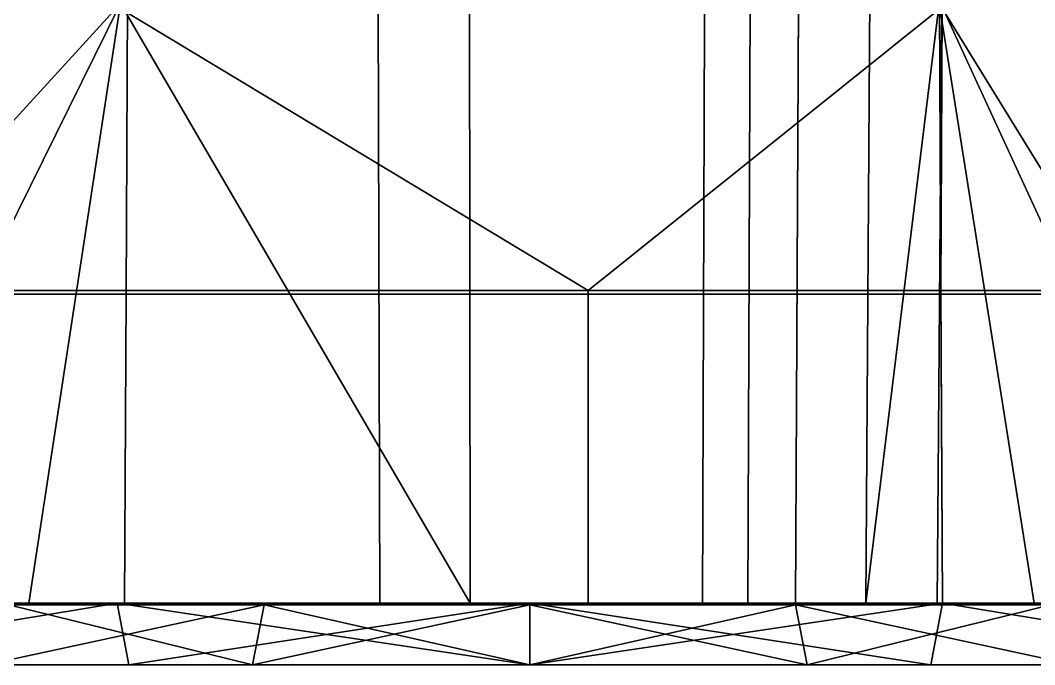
# Model space of a CAD drawing. Extents: x -17.6 to 17.7, y -17.9 to 0.1.
# Drawn here: x -4.24 to 4.23, y -17.87 to -12.49 of the extents above; entities that cross this region are included whole.
import ezdxf

# ---------------------------------------------------------------- set-up
doc = ezdxf.new("R2010")
doc.units = 0
doc.header["$MEASUREMENT"] = 0
doc.layers.add('IGES LEVEL 1', color=255, linetype='CONTINUOUS')

msp = doc.modelspace()

# ---------------------------------------------------------------- linework, layer by layer
at = {"layer": 'IGES LEVEL 1'}
for points in [[(-0.4956, -6.8157, -10.3765), (-0.4835, -17.355, -10.6522), (-3.3998, -12.355, -11.0295)], [(1.4894, -6.8157, -10.4592), (1.4545, -17.355, -10.733), (-0.4835, -17.355, -10.6522), (-0.4956, -6.8157, -10.3765)], [(2.2839, -6.8157, -10.5888), (2.2301, -17.355, -10.8595), (1.4545, -17.355, -10.733), (1.4894, -6.8157, -10.4592)], [(2.8853, -6.8157, -10.7251), (2.8172, -17.355, -10.9926), (2.2301, -17.355, -10.8595), (2.2839, -6.8157, -10.5888)], [(2.8172, -17.355, -10.9926), (2.8853, -6.8157, -10.7251), (3.4289, -12.355, -11.0295)], [(-3.3526, -14.779, -39.2483), (-3.3405, -12.355, -39.186), (-7.8133, -12.355, -37.6636), (-7.8416, -14.779, -37.7203)], [(-7.6012, -12.355, -13.3978), (-3.3998, -12.355, -11.0295), (-5.8705, -17.355, -12.2852)], [(-4.1633, -17.355, -11.4377), (-5.8705, -17.355, -12.2852), (-3.3998, -12.355, -11.0295)], [(-4.4214, -12.355, -5.056), (-3.424, -12.3812, -4.8251), (-5.5873, -14.748, -5.3389)], [(0.4998, -14.748, -4.4289), (-5.5873, -14.748, -5.3389), (-3.424, -12.3812, -4.8251)], [(-4.4751, -12.355, -32.5711), (-4.424, -17.355, -32.4506), (-1.236, -17.355, -33.2849), (-1.2505, -12.355, -33.415)], [(-0.4835, -17.355, -10.6522), (-4.1633, -17.355, -11.4377), (-3.3998, -12.355, -11.0295)], [(-3.424, -12.3812, -4.8251), (3.4532, -12.3812, -4.8251), (0.4998, -14.748, -4.4289)], [(3.4435, -14.779, -39.2361), (3.4312, -12.355, -39.1739), (-3.3405, -12.355, -39.186), (-3.3526, -14.779, -39.2483)], [(-1.2505, -12.355, -33.415), (-1.236, -17.355, -33.2849), (1.8323, -17.355, -33.2075), (1.8532, -12.355, -33.3368)], [(3.4434, -14.748, -4.7599), (0.4998, -14.748, -4.4289), (3.4532, -12.3812, -4.8251)], [(1.8532, -12.355, -33.3368), (1.8323, -17.355, -33.2075), (2.2301, -17.355, -33.1357), (2.2556, -12.355, -33.2642)], [(2.2556, -12.355, -33.2642), (2.2301, -17.355, -33.1357), (3.4119, -17.355, -32.8339), (3.4511, -12.355, -32.9588)], [(4.2221, -17.355, -11.4495), (2.8172, -17.355, -10.9926), (3.4289, -12.355, -11.0295)], [(3.4511, -12.355, -32.9588), (3.4119, -17.355, -32.8339), (5.1289, -17.355, -32.1371), (5.1879, -12.355, -32.254)], [(3.4289, -12.355, -11.0295), (7.6304, -12.355, -13.3978), (6.5126, -17.355, -12.6841)], [(6.5126, -17.355, -12.6841), (4.2221, -17.355, -11.4495), (3.4289, -12.355, -11.0295)], [(5.991, -14.779, -38.5266), (5.9694, -12.355, -38.4669), (3.4312, -12.355, -39.1739), (3.4435, -14.779, -39.2361)], [(4.5436, -14.748, -5.0158), (3.4434, -14.748, -4.7599), (3.4532, -12.3812, -4.8251)], [(3.4532, -12.3812, -4.8251), (4.4506, -12.355, -5.056), (4.5436, -14.748, -5.0158)], [(-3.3655, -17.355, -39.3145), (-3.3526, -14.779, -39.2483), (-7.8416, -14.779, -37.7203), (-7.8718, -17.355, -37.7807)], [(-5.6091, -17.355, -5.2742), (-5.5873, -14.748, -5.3389), (0.4998, -14.748, -4.4289), (0.5017, -17.355, -4.3607)], [(3.4567, -17.355, -39.3023), (3.4435, -14.779, -39.2361), (-3.3526, -14.779, -39.2483), (-3.3655, -17.355, -39.3145)], [(0.5017, -17.355, -4.3607), (0.4998, -14.748, -4.4289), (3.4434, -14.748, -4.7599), (3.4567, -17.355, -4.693)], [(3.4567, -17.355, -4.693), (3.4434, -14.748, -4.7599), (4.5436, -14.748, -5.0158), (4.5612, -17.355, -4.9498)], [(6.014, -17.355, -38.59), (5.991, -14.779, -38.5266), (3.4435, -14.779, -39.2361), (3.4567, -17.355, -39.3023)], [(-6.7374, -17.355, -38.2983), (-3.4275, -17.355, -39.3023), (-6.5461, -17.8681, -37.8365)], [(-3.4275, -17.355, -4.693), (-6.7374, -17.355, -5.697), (-6.5461, -17.8681, -6.1588)], [(-3.33, -17.8681, -38.8121), (-6.5461, -17.8681, -37.8365), (-3.4275, -17.355, -39.3023)], [(-6.5461, -17.8681, -6.1588), (-3.33, -17.8681, -5.1832), (-3.4275, -17.355, -4.693)], [(-4.3312, -17.3681, -11.5059), (-2.2009, -17.3681, -10.8597), (-4.5226, -17.8681, -11.044)], [(-2.2984, -17.8681, -10.3693), (-4.5226, -17.8681, -11.044), (-2.2009, -17.3681, -10.8597)], [(-4.5226, -17.8681, -32.9513), (-2.2984, -17.8681, -33.626), (-4.3312, -17.3681, -32.4893)], [(-4.3312, -17.3681, -32.4893), (-2.2009, -17.3681, -33.1356), (-4.3313, -17.355, -32.4895)], [(-2.2009, -17.355, -33.1357), (-4.3313, -17.355, -32.4895), (-2.2009, -17.3681, -33.1356)], [(-4.3313, -17.355, -11.5058), (-2.2009, -17.355, -10.8595), (-4.3312, -17.3681, -11.5059)], [(-2.2009, -17.3681, -10.8597), (-4.3312, -17.3681, -11.5059), (-2.2009, -17.355, -10.8595)], [(-2.2009, -17.3681, -33.1356), (-4.3312, -17.3681, -32.4893), (-2.2984, -17.8681, -33.626)], [(-3.4275, -17.355, -39.3023), (0.0146, -17.355, -39.6413), (-3.33, -17.8681, -38.8121)], [(-3.33, -17.8681, -5.1832), (0.0146, -17.8681, -4.8538), (-3.4275, -17.355, -4.693)], [(0.0146, -17.355, -4.3539), (-3.4275, -17.355, -4.693), (0.0146, -17.8681, -4.8538)], [(0.0146, -17.8681, -39.1415), (-3.33, -17.8681, -38.8121), (0.0146, -17.355, -39.6413)], [(-2.2009, -17.3681, -10.8597), (0.0146, -17.3681, -10.6415), (-2.2984, -17.8681, -10.3693)], [(0.0146, -17.8681, -10.1415), (-2.2984, -17.8681, -10.3693), (0.0146, -17.3681, -10.6415)], [(-2.2984, -17.8681, -33.626), (0.0146, -17.8681, -33.8538), (-2.2009, -17.3681, -33.1356)], [(-2.2009, -17.3681, -33.1356), (0.0146, -17.3681, -33.3538), (0.0146, -17.355, -33.3539)], [(0.0146, -17.355, -33.3539), (-2.2009, -17.355, -33.1357), (-2.2009, -17.3681, -33.1356)], [(0.0146, -17.3681, -10.6415), (-2.2009, -17.3681, -10.8597), (-2.2009, -17.355, -10.8595)], [(-2.2009, -17.355, -10.8595), (0.0146, -17.355, -10.6413), (0.0146, -17.3681, -10.6415)], [(0.0146, -17.3681, -33.3538), (-2.2009, -17.3681, -33.1356), (0.0146, -17.8681, -33.8538)], [(0.0146, -17.3681, -33.3538), (2.2301, -17.3681, -33.1356), (2.2301, -17.355, -33.1357)], [(2.2301, -17.355, -33.1357), (0.0146, -17.355, -33.3539), (0.0146, -17.3681, -33.3538)], [(3.3592, -17.8681, -38.8121), (0.0146, -17.8681, -39.1415), (3.4567, -17.355, -39.3023)], [(0.0146, -17.355, -39.6413), (3.4567, -17.355, -39.3023), (0.0146, -17.8681, -39.1415)], [(0.0146, -17.8681, -4.8538), (3.3592, -17.8681, -5.1832), (0.0146, -17.355, -4.3539)], [(3.4567, -17.355, -4.693), (0.0146, -17.355, -4.3539), (3.3592, -17.8681, -5.1832)], [(2.2301, -17.3681, -10.8597), (0.0146, -17.3681, -10.6415), (0.0146, -17.355, -10.6413)], [(0.0146, -17.355, -10.6413), (2.2301, -17.355, -10.8595), (2.2301, -17.3681, -10.8597)], [(0.0146, -17.3681, -10.6415), (2.2301, -17.3681, -10.8597), (0.0146, -17.8681, -10.1415)], [(2.3276, -17.8681, -10.3693), (0.0146, -17.8681, -10.1415), (2.2301, -17.3681, -10.8597)], [(2.2301, -17.3681, -33.1356), (0.0146, -17.3681, -33.3538), (2.3276, -17.8681, -33.626)], [(0.0146, -17.8681, -33.8538), (2.3276, -17.8681, -33.626), (0.0146, -17.3681, -33.3538)], [(2.2301, -17.3681, -33.1356), (4.3604, -17.3681, -32.4893), (4.3605, -17.355, -32.4895)], [(4.3605, -17.355, -32.4895), (2.2301, -17.355, -33.1357), (2.2301, -17.3681, -33.1356)], [(4.3604, -17.3681, -11.5059), (2.2301, -17.3681, -10.8597), (2.2301, -17.355, -10.8595)], [(2.2301, -17.355, -10.8595), (4.3605, -17.355, -11.5058), (4.3604, -17.3681, -11.5059)], [(2.2301, -17.3681, -10.8597), (4.3604, -17.3681, -11.5059), (2.3276, -17.8681, -10.3693)], [(4.3604, -17.3681, -32.4893), (2.2301, -17.3681, -33.1356), (4.5517, -17.8681, -32.9513)], [(2.3276, -17.8681, -33.626), (4.5517, -17.8681, -32.9513), (2.2301, -17.3681, -33.1356)], [(4.5517, -17.8681, -11.044), (2.3276, -17.8681, -10.3693), (4.3604, -17.3681, -11.5059)], [(6.5753, -17.8681, -37.8365), (3.3592, -17.8681, -38.8121), (3.4567, -17.355, -39.3023)], [(3.3592, -17.8681, -5.1832), (6.5753, -17.8681, -6.1588), (3.4567, -17.355, -4.693)], [(3.4567, -17.355, -39.3023), (6.7665, -17.355, -38.2983), (6.5753, -17.8681, -37.8365)], [(6.7665, -17.355, -5.697), (3.4567, -17.355, -4.693), (6.5753, -17.8681, -6.1588)], [(-1.5672, -17.8681, -39.0683), (-4.6771, -17.8681, -38.487), (-7.6271, -17.8681, -37.3442)], [(-5.9135, -17.8681, -32.2654), (-3.054, -17.8681, -33.4498), (-7.6271, -17.8681, -37.3442)], [(-1.5672, -17.8681, -39.0683), (-7.6271, -17.8681, -37.3442), (-3.054, -17.8681, -33.4498)], [(-3.054, -17.8681, -10.5455), (-5.9135, -17.8681, -11.7299), (-4.6771, -17.8681, -5.5082)], [(-4.6771, -17.8681, -5.5082), (-1.5672, -17.8681, -4.9269), (-3.054, -17.8681, -10.5455)], [(-3.054, -17.8681, -33.4498), (0.0146, -17.8681, -33.8538), (-1.5672, -17.8681, -39.0683)], [(0.0146, -17.8681, -10.1415), (-3.054, -17.8681, -10.5455), (-1.5672, -17.8681, -4.9269)], [(-1.5672, -17.8681, -4.9269), (1.5964, -17.8681, -4.9269), (0.0146, -17.8681, -10.1415)], [(1.5964, -17.8681, -39.0683), (-1.5672, -17.8681, -39.0683), (0.0146, -17.8681, -33.8538)], [(0.0146, -17.8681, -33.8538), (3.0832, -17.8681, -33.4498), (1.5964, -17.8681, -39.0683)], [(3.0832, -17.8681, -10.5455), (0.0146, -17.8681, -10.1415), (1.5964, -17.8681, -4.9269)], [(1.5964, -17.8681, -4.9269), (4.7062, -17.8681, -5.5082), (7.6563, -17.8681, -6.6511)], [(4.7062, -17.8681, -38.487), (1.5964, -17.8681, -39.0683), (3.0832, -17.8681, -33.4498)], [(1.5964, -17.8681, -4.9269), (7.6563, -17.8681, -6.6511), (3.0832, -17.8681, -10.5455)], [(3.0832, -17.8681, -33.4498), (5.9427, -17.8681, -32.2654), (4.7062, -17.8681, -38.487)], [(5.9427, -17.8681, -11.7299), (3.0832, -17.8681, -10.5455), (7.6563, -17.8681, -6.6511)]]:
    msp.add_3dface(points, dxfattribs=at)

doc.saveas('drawing.dxf')
